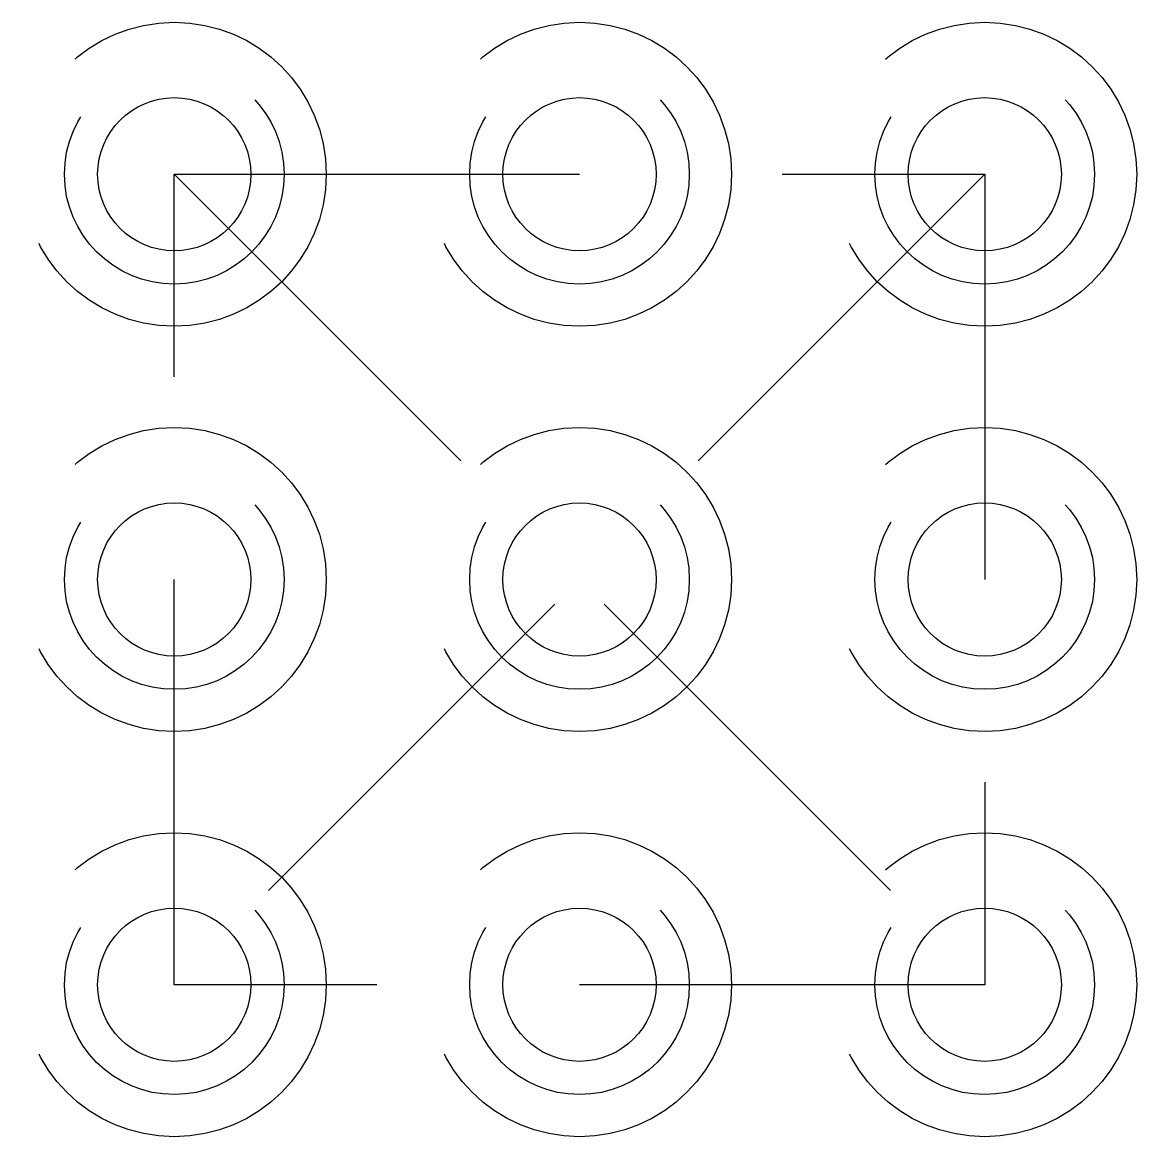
# Model space of a CAD drawing. Header units: inches. Extents: x -0.69 to 0.69, y -0.69 to 0.69.
import ezdxf

# ---------------------------------------------------------------- set-up
doc = ezdxf.new("R2010")
doc.units = ezdxf.units.IN
doc.linetypes.add('DASHED', pattern=[0.75, 0.5, -0.25])
doc.layers.get('0').update_dxf_attribs({"linetype": 'CONTINUOUS'})

msp = doc.modelspace()

# ---------------------------------------------------------------- linework, layer by layer
at = {"linetype": 'DASHED'}
for p, q in [((-0.5, -0.5), (-0.5, 0.5)), ((0.5, 0.5), (-0.5, -0.5)), ((-0.5, 0.5), (0.5, -0.5)), ((-0.5, 0.5), (0.5, 0.5)), ((0.5, 0.5), (0.5, -0.5)), ((0.5, -0.5), (-0.5, -0.5))]:
    msp.add_line(p, q, dxfattribs=at)
for centre, radius in [((-0.5, 0.5), 0.1875), ((0, 0.5), 0.1875), ((0.5, 0.5), 0.1875), ((-0.5, 0.5), 0.1355), ((0, 0.5), 0.1355), ((0.5, 0.5), 0.1355), ((-0.5, 0), 0.1875), ((0, 0), 0.1875), ((0.5, 0), 0.1875), ((-0.5, 0), 0.1355), ((0, 0), 0.1355), ((0.5, 0), 0.1355), ((-0.5, -0.5), 0.1875), ((0, -0.5), 0.1875), ((0.5, -0.5), 0.1875), ((-0.5, -0.5), 0.1355), ((0, -0.5), 0.1355), ((0.5, -0.5), 0.1355)]:
    msp.add_circle(centre, radius, dxfattribs=at)
for centre in [(-0.5, 0.5), (0, 0.5), (0.5, 0.5), (-0.5, 0), (0, 0), (0.5, 0), (-0.5, -0.5), (0, -0.5), (0.5, -0.5)]:
    msp.add_circle(centre, 0.0945)

doc.saveas('drawing.dxf')
